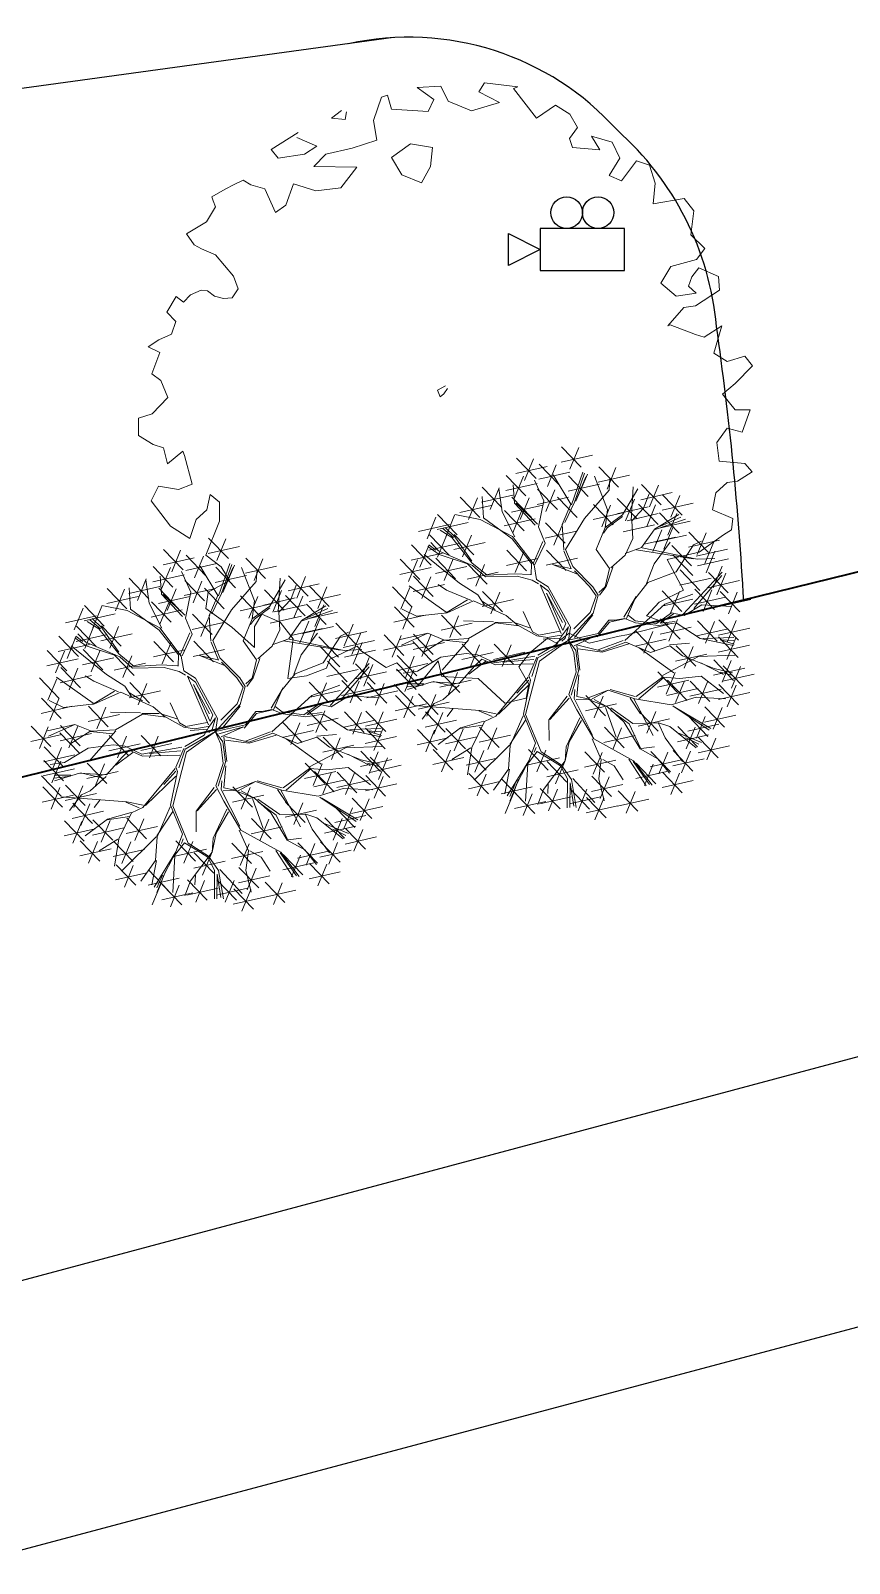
# Model space of a CAD drawing. Extents: x 2080 to 102394, y 2071 to 93424.
# Drawn here: x 88286 to 88751, y 76790 to 77660 of the extents above; entities that cross this region are included whole.
import ezdxf

# ---------------------------------------------------------------- set-up
doc = ezdxf.new("R2010")
doc.units = 0
doc.header["$LTSCALE"] = 20
doc.header["$MEASUREMENT"] = 0
doc.linetypes.add('CENTERX2', pattern=[4, 2.5, -0.5, 0.5, -0.5])
for name, color, linetype, lineweight in [('ASPHALT', 9, 'CENTERX2', 25), ('camera', 11, 'Continuous', 13), ('fence', 13, 'FENCELINE2', 40), ('Mango tree', 96, 'Continuous', 5), ('NEEM TREE', 84, 'Continuous', 5), ('sappotta', 114, 'Continuous', 5), ('tree', 60, 'Continuous', 0)]:
    doc.layers.add(name, color=color, linetype=linetype, lineweight=lineweight)
doc.layers.add('ELEC', color=11, linetype='Continuous')
doc.layers.add('road', color=2, linetype='Continuous')
doc.linetypes.add('FENCELINE2', pattern='A,0.25,-0.1,[132,ltypeshp.shx,S=0.1,R=0,X=-0.1,Y=0],-0.1,1', length=1.45)

# ---------------------------------------------------------------- blocks, each defined once
blk = doc.blocks.new('TREE')
at = {"layer": 'tree', "linetype": 'ByBlock'}
for p, q in [((-0.0327, 0.7068), (0.0625, 0.6302)), ((-0.273, 0.5454), (-0.2587, 0.6528)), ((-0.2048, 0.6602), (-0.1095, 0.5837)), ((-0.1725, 0.5879), (-0.1582, 0.6953)), ((-0.1348, 0.6602), (-0.0396, 0.5836)), ((-0.1025, 0.5879), (-0.0882, 0.6953)), ((-0.0333, 0.6639), (0.0526, 0.6888)), ((-0.0305, 0.5588), (-0.0162, 0.6662)), ((0.0177, 0.6558), (0.113, 0.5792)), ((0.0289, 0.5925), (0.0229, 0.6448)), ((0.05, 0.5835), (0.0643, 0.6908)), ((0.1556, 0.5563), (0.1699, 0.6636)), ((-0.3288, 0.4921), (-0.3145, 0.5995)), ((-0.3058, 0.5749), (-0.2199, 0.5997)), ((-0.2072, 0.4328), (-0.2166, 0.6045)), ((-0.2053, 0.6174), (-0.1194, 0.6422)), ((-0.1914, 0.5075), (-0.1771, 0.6148)), ((-0.1354, 0.6173), (-0.0495, 0.6422)), ((-0.0889, 0.4612), (-0.0874, 0.6348)), ((-0.0849, 0.4833), (-0.0706, 0.5907)), ((-0.0633, 0.5882), (0.0226, 0.6131)), ((-0.0628, 0.6311), (0.0325, 0.5545)), ((-0.0548, 0.6426), (-0.0517, 0.5903)), ((-0.0517, 0.5903), (-0.0107, 0.4797)), ((-0.0469, 0.6439), (-0.0466, 0.6107)), ((-0.0424, 0.6), (-0.0354, 0.6435)), ((-0.0052, 0.4639), (-0.0424, 0.6)), ((0.0014, 0.4731), (0.0289, 0.5925)), ((0.0385, 0.586), (0.0065, 0.4769)), ((0.0172, 0.6129), (0.1031, 0.6378)), ((0.0301, 0.4852), (0.0444, 0.5926)), ((0.035, 0.6411), (0.0325, 0.5878)), ((0.0438, 0.6368), (0.0385, 0.586)), ((0.1505, 0.5516), (0.1053, 0.6391)), ((0.1227, 0.5857), (0.2086, 0.6106)), ((0.1233, 0.6286), (0.2185, 0.552)), ((0.163, 0.5451), (0.2237, 0.6001)), ((0.2054, 0.5874), (0.3007, 0.5108)), ((0.2377, 0.5151), (0.252, 0.6224)), ((0.4055, 0.4811), (0.4198, 0.5885)), ((-0.4698, 0.5286), (-0.3745, 0.452)), ((-0.4375, 0.4563), (-0.4232, 0.5636)), ((-0.3616, 0.5215), (-0.2757, 0.5464)), ((-0.3611, 0.5644), (-0.2658, 0.4878)), ((-0.2903, 0.5111), (-0.303, 0.5704)), ((-0.2242, 0.5369), (-0.1383, 0.5618)), ((-0.2237, 0.5798), (-0.1284, 0.5032)), ((-0.1177, 0.5128), (-0.0318, 0.5376)), ((-0.1172, 0.5556), (-0.022, 0.479)), ((-0.0027, 0.5147), (0.0832, 0.5395)), ((-0.0021, 0.5575), (0.0931, 0.4809)), ((0.1767, 0.4132), (0.1505, 0.5516)), ((0.1688, 0.4091), (0.163, 0.5451)), ((0.2049, 0.5445), (0.2908, 0.5694)), ((0.2257, 0.5031), (0.2873, 0.5693)), ((0.2815, 0.4872), (0.3323, 0.535)), ((0.2979, 0.5427), (0.3931, 0.4661)), ((0.3301, 0.4704), (0.3444, 0.5778)), ((0.3726, 0.5106), (0.4585, 0.5354)), ((0.3732, 0.5534), (0.4684, 0.4769)), ((-0.4703, 0.4857), (-0.3844, 0.5106)), ((-0.4678, 0.3685), (-0.4535, 0.4759)), ((-0.3143, 0.4371), (-0.4122, 0.4877)), ((-0.3143, 0.4371), (-0.3982, 0.5041)), ((-0.3649, 0.3699), (-0.3506, 0.4773)), ((-0.2063, 0.4273), (-0.2903, 0.5111)), ((-0.1402, 0.4833), (-0.1438, 0.5217)), ((-0.1122, 0.3845), (-0.1402, 0.4833)), ((-0.0265, 0.3761), (-0.0122, 0.4835)), ((0.0003, 0.3978), (0.0014, 0.4731)), ((0.1805, 0.4059), (0.2257, 0.5031)), ((0.2208, 0.3923), (0.2351, 0.4997)), ((0.2465, 0.4744), (0.3417, 0.3978)), ((0.2646, 0.3726), (0.2815, 0.4872)), ((0.2735, 0.3684), (0.2851, 0.4823)), ((0.2788, 0.4021), (0.2931, 0.5095)), ((0.2973, 0.4998), (0.3832, 0.5247)), ((0.357, 0.4049), (0.3972, 0.4816)), ((0.4097, 0.4715), (0.5049, 0.3949)), ((0.442, 0.3992), (0.4563, 0.5066)), ((0.5469, 0.3728), (0.5612, 0.4802)), ((-0.5611, 0.3077), (-0.5468, 0.4151)), ((-0.5101, 0.3371), (-0.4958, 0.4445)), ((-0.5006, 0.398), (-0.4147, 0.4228)), ((-0.5001, 0.4408), (-0.4048, 0.3643)), ((-0.4523, 0.3771), (-0.492, 0.4152)), ((-0.3977, 0.3994), (-0.3118, 0.4242)), ((-0.3972, 0.4422), (-0.3019, 0.3656)), ((-0.3883, 0.3547), (-0.374, 0.4621)), ((-0.2946, 0.3706), (-0.3143, 0.4371)), ((-0.2415, 0.3319), (-0.2272, 0.4392)), ((-0.12, 0.3971), (-0.2126, 0.4319)), ((-0.1082, 0.3768), (-0.2063, 0.4273)), ((-0.0806, 0.3787), (-0.0889, 0.4612)), ((-0.0593, 0.4055), (0.0266, 0.4304)), ((-0.0588, 0.4484), (0.0365, 0.3718)), ((-0.0085, 0.3991), (-0.0052, 0.4639)), ((0.1431, 0.2819), (0.1767, 0.4132)), ((0.188, 0.4218), (0.2739, 0.4466)), ((0.1885, 0.4646), (0.2838, 0.3881)), ((0.246, 0.4316), (0.3319, 0.4564)), ((0.3315, 0.4162), (0.4267, 0.3396)), ((0.3638, 0.3439), (0.3781, 0.4513)), ((0.4091, 0.4286), (0.495, 0.4535)), ((0.4112, 0.3162), (0.4576, 0.4387)), ((0.514, 0.4023), (0.5999, 0.4271)), ((0.5146, 0.4451), (0.6098, 0.3685)), ((-0.591, 0.2774), (-0.5767, 0.3848)), ((-0.5429, 0.3666), (-0.457, 0.3914)), ((-0.5424, 0.4094), (-0.4471, 0.3328)), ((-0.4487, 0.3078), (-0.531, 0.3639)), ((-0.4801, 0.3277), (-0.5236, 0.3708)), ((-0.4746, 0.3286), (-0.5139, 0.3782)), ((-0.3538, 0.3409), (-0.4523, 0.3771)), ((-0.2951, 0.3733), (-0.3845, 0.4057)), ((-0.2523, 0.3021), (-0.2977, 0.3728)), ((-0.2328, 0.3027), (-0.2946, 0.3706)), ((-0.2743, 0.3613), (-0.1884, 0.3862)), ((-0.2738, 0.4042), (-0.1786, 0.3276)), ((-0.1234, 0.268), (-0.192, 0.3599)), ((-0.0748, 0.2454), (-0.1082, 0.3768)), ((-0.0955, 0.3342), (-0.0806, 0.3787)), ((-0.0727, 0.2651), (-0.0584, 0.3725)), ((0.0691, 0.3056), (-0.0085, 0.3991)), ((0.0696, 0.32), (0.0003, 0.3978)), ((0.0754, 0.3626), (0.1707, 0.2861)), ((0.1077, 0.2903), (0.122, 0.3977)), ((0.1413, 0.2926), (0.1688, 0.4091)), ((0.2348, 0.3004), (0.2669, 0.3589)), ((0.2669, 0.3589), (0.357, 0.4049)), ((0.331, 0.3733), (0.4169, 0.3982)), ((0.3874, 0.2656), (0.4017, 0.373)), ((0.4116, 0.3135), (0.5357, 0.3568)), ((0.4443, 0.3549), (0.5395, 0.2783)), ((0.4765, 0.2826), (0.4908, 0.3899)), ((-0.6239, 0.3068), (-0.538, 0.3317)), ((-0.6233, 0.3497), (-0.5281, 0.2731)), ((-0.4776, 0.1801), (-0.5631, 0.3056)), ((-0.5319, 0.2129), (-0.5176, 0.3203)), ((-0.3897, 0.223), (-0.4487, 0.3078)), ((-0.4072, 0.2253), (-0.4455, 0.3055)), ((-0.4144, 0.2003), (-0.4001, 0.3077)), ((-0.235, 0.2995), (-0.3902, 0.3069)), ((-0.2836, 0.2742), (-0.3538, 0.3409)), ((-0.2796, 0.2004), (-0.2653, 0.3078)), ((-0.122, 0.2598), (-0.2328, 0.3027)), ((-0.1056, 0.2945), (-0.0197, 0.3194)), ((-0.105, 0.3374), (-0.0098, 0.2608)), ((-0.0826, 0.2917), (-0.0896, 0.3492)), ((0.0922, 0.251), (0.0691, 0.3056)), ((0.1056, 0.2699), (0.0696, 0.32)), ((0.0749, 0.3198), (0.1608, 0.3446)), ((0.1459, 0.2799), (0.2348, 0.3004)), ((0.2329, 0.3114), (0.1472, 0.2885)), ((0.2487, 0.2694), (0.3346, 0.2943)), ((0.2492, 0.3123), (0.3445, 0.2357)), ((0.258, 0.2288), (0.3309, 0.2942)), ((0.2815, 0.24), (0.2958, 0.3473)), ((0.3309, 0.2942), (0.4112, 0.3162)), ((0.3427, 0.2907), (0.4261, 0.3103)), ((0.4261, 0.3103), (0.5371, 0.3486)), ((0.5416, 0.3382), (0.4319, 0.3085)), ((0.4437, 0.312), (0.5296, 0.3369)), ((0.482, 0.194), (0.5517, 0.312)), ((0.5755, 0.2144), (0.5898, 0.3218)), ((-0.6407, 0.1317), (-0.6264, 0.2391)), ((-0.5089, 0.25), (-0.5844, 0.2487)), ((-0.5685, 0.1491), (-0.5542, 0.2565)), ((-0.5647, 0.2424), (-0.4788, 0.2672)), ((-0.5642, 0.2852), (-0.469, 0.2086)), ((-0.4757, 0.2333), (-0.5089, 0.25)), ((-0.4473, 0.2298), (-0.3613, 0.2546)), ((-0.4467, 0.2726), (-0.3515, 0.1961)), ((-0.3124, 0.2299), (-0.2265, 0.2547)), ((-0.3119, 0.2727), (-0.2167, 0.1961)), ((-0.2605, 0.2362), (-0.2836, 0.2742)), ((-0.243, 0.1664), (-0.2605, 0.2362)), ((-0.0802, 0.2109), (-0.1225, 0.2626)), ((-0.0752, 0.181), (-0.122, 0.2598)), ((-0.0766, 0.1892), (-0.0748, 0.2454)), ((0.0968, 0.2237), (0.0922, 0.251)), ((0.1055, 0.2394), (0.1431, 0.2819)), ((0.1115, 0.1872), (0.1055, 0.2394)), ((0.1061, 0.2671), (0.1413, 0.2926)), ((0.1705, 0.2446), (0.2658, 0.168)), ((0.2028, 0.1723), (0.2171, 0.2796)), ((0.2643, 0.2243), (0.4012, 0.2418)), ((0.4012, 0.2418), (0.545, 0.2352)), ((0.4505, 0.1408), (0.4648, 0.2482)), ((0.5427, 0.2438), (0.6286, 0.2687)), ((0.5433, 0.2867), (0.6385, 0.2101)), ((0.545, 0.2352), (0.5826, 0.2612)), ((-0.6736, 0.1612), (-0.5877, 0.186)), ((-0.673, 0.204), (-0.5778, 0.1274)), ((-0.6013, 0.1786), (-0.5154, 0.2034)), ((-0.6007, 0.2214), (-0.5055, 0.1448)), ((-0.4809, 0.1824), (-0.5169, 0.1816)), ((-0.4218, 0.0972), (-0.4776, 0.1801)), ((-0.3947, 0.2193), (-0.4757, 0.2333)), ((-0.2994, 0.2183), (-0.3897, 0.223)), ((-0.2597, 0.1974), (-0.3387, 0.2173)), ((-0.2624, 0.2136), (-0.2994, 0.2183)), ((-0.2476, 0.1599), (-0.2624, 0.2136)), ((-0.2356, 0.178), (-0.1404, 0.1014)), ((-0.2034, 0.1057), (-0.1891, 0.2131)), ((-0.0623, 0.105), (-0.0766, 0.1892)), ((-0.0552, 0.1452), (-0.0757, 0.2005)), ((-0.0606, 0.1276), (-0.0231, 0.2037)), ((0.0025, 0.0374), (0.0981, 0.2158)), ((0.0159, 0.0397), (0.0879, 0.1775)), ((0.0879, 0.1775), (0.0377, 0.06)), ((0.099, 0.1765), (0.0428, 0.0471)), ((0.0437, 0.0249), (0.1115, 0.1872)), ((0.0981, 0.2158), (0.099, 0.1765)), ((0.2186, 0.1635), (0.1881, 0.2282)), ((0.1881, 0.2282), (0.2188, 0.13)), ((0.2191, 0.1608), (0.2558, 0.2257)), ((0.23, 0.1627), (0.2643, 0.2243)), ((0.4177, 0.1703), (0.5036, 0.1951)), ((0.4183, 0.2131), (0.5135, 0.1365)), ((0.4236, 0.1589), (0.482, 0.194)), ((0.525, 0.0834), (0.5393, 0.1908)), ((-0.6629, 0.0372), (-0.6486, 0.1446)), ((-0.5198, 0.114), (-0.622, 0.1415)), ((-0.6023, 0.1211), (-0.5071, 0.0445)), ((-0.57, 0.0488), (-0.5557, 0.1562)), ((-0.1562, 0.0497), (-0.2476, 0.1599)), ((-0.128, 0.063), (-0.243, 0.1664)), ((-0.2362, 0.1352), (-0.1503, 0.16)), ((-0.1409, 0.058), (-0.2227, 0.1446)), ((-0.0561, 0.1003), (-0.0606, 0.1276)), ((0.2103, 0.0643), (0.2214, 0.1471)), ((0.2175, 0.0543), (0.23, 0.1627)), ((0.311, 0.0476), (0.3358, 0.1329)), ((0.3358, 0.1329), (0.4236, 0.1589)), ((0.4028, 0.1499), (0.4277, 0.1511)), ((0.4236, 0.1589), (0.503, 0.136)), ((0.4277, 0.1511), (0.4981, 0.1322)), ((0.4922, 0.1129), (0.5781, 0.1377)), ((0.4927, 0.1557), (0.588, 0.0791)), ((0.503, 0.136), (0.6177, 0.1524)), ((0.5067, 0.0974), (0.6118, 0.171)), ((0.5919, 0.1174), (0.6871, 0.0408)), ((0.6242, 0.0451), (0.6385, 0.1524)), ((-0.6957, 0.0666), (-0.6098, 0.0915)), ((-0.6951, 0.1095), (-0.5999, 0.0329)), ((-0.5542, 0.0359), (-0.6342, 0.0642)), ((-0.6029, 0.0783), (-0.517, 0.1031)), ((-0.4593, 0.0547), (-0.5226, 0.1135)), ((-0.4435, 0.0598), (-0.5198, 0.114)), ((-0.4856, -0.0484), (-0.4713, 0.059)), ((-0.4102, 0.0459), (-0.425, 0.0995)), ((-0.3927, 0.0407), (-0.4218, 0.0972)), ((-0.0424, 0.0691), (-0.0623, 0.105)), ((-0.0133, 0.0293), (-0.0577, 0.0777)), ((0.0062, 0.0465), (-0.0561, 0.1003)), ((-0.0029, 0.0338), (-0.0424, 0.0691)), ((0.1976, 0.0229), (0.2103, 0.0643)), ((0.4533, 0.094), (0.5485, 0.0174)), ((0.4561, 0.0497), (0.5072, 0.0947)), ((0.4961, 0.109), (0.5913, 0.0324)), ((0.5072, 0.0947), (0.5725, 0.0889)), ((0.5252, 0.0362), (0.6111, 0.061)), ((0.5581, 0.0067), (0.5724, 0.1141)), ((0.5725, 0.0889), (0.6283, 0.1067)), ((0.5914, 0.0745), (0.6773, 0.0994)), ((0.6432, -0.043), (0.6575, 0.0644)), ((-0.551, 0.0336), (-0.6427, -0.0185)), ((-0.6174, 0.0087), (-0.5221, -0.0679)), ((-0.5851, -0.0636), (-0.5708, 0.0438)), ((-0.4431, 0.0575), (-0.551, 0.0336)), ((-0.5184, -0.0189), (-0.4325, 0.0059)), ((-0.5179, 0.0239), (-0.4226, -0.0527)), ((-0.4001, 0.0366), (-0.4431, 0.0575)), ((-0.2066, 0.0326), (-0.4001, 0.0366)), ((-0.2284, 0.0123), (-0.3885, 0.0329)), ((-0.2099, 0.0183), (-0.3285, -0.0408)), ((-0.1317, 0.0372), (-0.3243, -0.0486)), ((-0.2136, 0.0233), (-0.2816, 0.0285)), ((-0.2011, 0.0336), (-0.2099, 0.0183)), ((-0.1266, 0.0547), (-0.2011, 0.0336)), ((-0.1256, 0.0491), (-0.1965, 0.0234)), ((0, 0), (-0.1317, 0.0372)), ((0, 0), (-0.1256, 0.0491)), ((-0.0378, 0.0249), (-0.1182, 0.0561)), ((-0.0049, 0.0305), (-0.0378, 0.0249)), ((-0.0003, 0.0032), (-0.0258, -0.0459)), ((-0.0193, 0.0171), (-0.0022, 0.0143)), ((-0.0003, 0.0032), (-0.0143, -0.0468)), ((0.0395, 0.0323), (-0.0049, 0.0305)), ((-0.0022, 0.0143), (0.0395, 0.0323)), ((0, 0), (0.0437, 0.0249)), ((0, 0), (0.0907, -0.0733)), ((0, 0), (0.1387, -0.0093)), ((0.0428, 0.0471), (0.0159, 0.0397)), ((0.0457, 0.0112), (0.1342, 0.0011)), ((0.1342, 0.0011), (0.1976, 0.0229)), ((0.1387, -0.0093), (0.2039, 0.0183)), ((0.2039, 0.0183), (0.2175, 0.0543)), ((0.2077, 0.0135), (0.2494, 0.0148)), ((0.2143, 0.023), (0.2461, 0.0172)), ((0.2461, 0.0172), (0.311, 0.0476)), ((0.2494, 0.0148), (0.3232, 0.0414)), ((0.3168, 0.0458), (0.3889, 0.0329)), ((0.3889, 0.0329), (0.4561, 0.0497)), ((0.3938, 0.0364), (0.4502, 0.0012)), ((0.5395, -0.1795), (0.4317, 0.012)), ((0.4502, 0.0012), (0.5332, 0.0068)), ((0.4662, 0.0016), (0.5615, -0.075)), ((0.5332, 0.0068), (0.6399, -0.0619)), ((0.5359, 0.0073), (0.6375, -0.0315)), ((0.5825, -0.0766), (0.5968, 0.0307)), ((0.6103, -0.0135), (0.6962, 0.0113)), ((0.6109, 0.0293), (0.7061, -0.0473)), ((-0.6819, -0.0547), (-0.5866, -0.1313)), ((-0.6496, -0.127), (-0.6353, -0.0196)), ((-0.4544, -0.0734), (-0.64, -0.0514)), ((-0.6179, -0.0342), (-0.532, -0.0093)), ((-0.3336, -0.0445), (-0.4539, -0.0762)), ((-0.3243, -0.0486), (-0.3996, -0.1841)), ((-0.3285, -0.0408), (-0.3865, -0.1457)), ((-0.0258, -0.0459), (-0.0782, -0.0994)), ((-0.0143, -0.0468), (-0.069, -0.1031)), ((0.0037, -0.0378), (-0.0634, -0.105)), ((0.0794, -0.0725), (-0.0032, -0.0305)), ((-0.0027, -0.05), (0.0442, -0.1288)), ((0, -0.016), (0.0794, -0.0725)), ((0.0068, -0.04), (0.0464, -0.1257)), ((0.0218, -0.0124), (0.1337, -0.0129)), ((0.4506, -0.0014), (0.5471, -0.1922)), ((0.4657, -0.0413), (0.5516, -0.0164)), ((0.4982, -0.0688), (0.5841, -0.044)), ((0.4988, -0.026), (0.594, -0.1026)), ((0.5497, -0.0472), (0.6356, -0.0223)), ((0.5502, -0.0043), (0.6454, -0.0809)), ((0.634, -0.0433), (0.5572, -0.0031)), ((-0.6824, -0.0975), (-0.5965, -0.0727)), ((-0.4539, -0.0762), (-0.529, -0.1279)), ((-0.3415, -0.0625), (-0.4516, -0.0729)), ((-0.0782, -0.0994), (-0.1625, -0.1303)), ((-0.069, -0.1031), (-0.1583, -0.1382)), ((-0.1491, -0.159), (-0.0787, -0.1133)), ((0.1285, -0.1649), (0.0414, -0.1124)), ((0.0776, -0.0784), (0.1507, -0.0801)), ((0.0907, -0.0733), (0.1551, -0.0736)), ((0.1507, -0.0801), (0.1961, -0.1171)), ((0.1551, -0.0736), (0.1692, -0.0909)), ((0.1692, -0.0909), (0.1988, -0.1166)), ((0.1988, -0.1166), (0.2115, -0.1592)), ((0.1997, -0.1222), (0.28, -0.1002)), ((0.2908, -0.0984), (0.2006, -0.1108)), ((0.28, -0.1002), (0.361, -0.1005)), ((0.3552, -0.0987), (0.4322, -0.0745)), ((0.361, -0.1005), (0.4605, -0.1592)), ((0.4322, -0.0745), (0.5351, -0.0711)), ((0.4883, -0.2176), (0.5026, -0.1102)), ((0.5143, -0.1912), (0.5286, -0.0838)), ((0.5946, -0.21), (0.6089, -0.1026)), ((-0.529, -0.1279), (-0.6262, -0.1328)), ((-0.6206, -0.1642), (-0.5254, -0.2408)), ((-0.4551, -0.1682), (-0.6115, -0.1865)), ((-0.5262, -0.1302), (-0.6106, -0.1749)), ((-0.5883, -0.2365), (-0.574, -0.1291)), ((-0.4685, -0.1733), (-0.5833, -0.2546)), ((-0.4768, -0.1719), (-0.5527, -0.1875)), ((-0.4074, -0.1716), (-0.4768, -0.1719)), ((-0.3865, -0.1457), (-0.4551, -0.1682)), ((-0.4366, -0.2485), (-0.4223, -0.1411)), ((-0.4167, -0.1646), (-0.3981, -0.1586)), ((-0.4074, -0.1716), (-0.4005, -0.2266)), ((-0.2851, -0.1315), (-0.3468, -0.1809)), ((-0.1708, -0.1289), (-0.2851, -0.1315)), ((-0.1717, -0.1404), (-0.2819, -0.1338)), ((-0.1611, -0.1553), (-0.2266, -0.2977)), ((-0.1625, -0.1303), (-0.1885, -0.1908)), ((-0.1334, -0.1363), (-0.1611, -0.1553)), ((-0.1597, -0.1636), (-0.1316, -0.1979)), ((-0.1491, -0.159), (-0.1325, -0.1923)), ((0.0442, -0.1288), (0.1326, -0.1893)), ((0.0464, -0.1257), (0.1304, -0.1758)), ((0.1323, -0.1698), (0.3363, -0.2026)), ((0.2115, -0.1592), (0.2579, -0.2353)), ((0.216, -0.1194), (0.2161, -0.1529)), ((0.2161, -0.1529), (0.2589, -0.2239)), ((0.3553, -0.2704), (0.3696, -0.1631)), ((0.4605, -0.1592), (0.5815, -0.1472)), ((0.461, -0.2747), (0.4753, -0.1673)), ((0.5618, -0.1806), (0.6477, -0.1557)), ((0.5623, -0.1377), (0.6576, -0.2143)), ((0.5815, -0.1472), (0.612, -0.1616)), ((-0.6694, -0.223), (-0.5835, -0.1982)), ((-0.6212, -0.2071), (-0.5353, -0.1822)), ((-0.6069, -0.1967), (-0.5564, -0.1829)), ((-0.5527, -0.1875), (-0.6055, -0.205)), ((-0.5994, -0.3116), (-0.5851, -0.2043)), ((-0.4694, -0.219), (-0.3835, -0.1942)), ((-0.4689, -0.1762), (-0.3736, -0.2528)), ((-0.4283, -0.3326), (-0.414, -0.2253)), ((-0.4005, -0.2266), (-0.3951, -0.2756)), ((-0.3996, -0.1841), (-0.39, -0.2748)), ((-0.2062, -0.2186), (-0.3247, -0.2471)), ((-0.3029, -0.2434), (-0.2099, -0.2306)), ((-0.1885, -0.1908), (-0.2354, -0.3106)), ((-0.1713, -0.2187), (-0.0761, -0.2953)), ((-0.1391, -0.291), (-0.1248, -0.1836)), ((-0.1325, -0.1923), (-0.0549, -0.2378)), ((-0.1316, -0.1979), (-0.1072, -0.2747)), ((-0.127, -0.208), (-0.0549, -0.2378)), ((-0.117, -0.2175), (-0.1065, -0.28)), ((0.1304, -0.1758), (0.1582, -0.2744)), ((0.1396, -0.2563), (0.2255, -0.2314)), ((0.1402, -0.2134), (0.2354, -0.29)), ((0.145, -0.2292), (0.153, -0.3929)), ((0.1725, -0.2857), (0.1868, -0.1784)), ((0.2589, -0.2239), (0.3265, -0.2433)), ((0.2678, -0.3315), (0.2821, -0.2242)), ((0.3093, -0.2742), (0.2687, -0.2335)), ((0.2687, -0.2335), (0.3278, -0.2515)), ((0.3224, -0.241), (0.4083, -0.2161)), ((0.323, -0.1981), (0.4182, -0.2747)), ((0.3363, -0.2026), (0.433, -0.2618)), ((0.4287, -0.2023), (0.5239, -0.2789)), ((0.5276, -0.2515), (0.6135, -0.2267)), ((0.5281, -0.2087), (0.6233, -0.2852)), ((0.5471, -0.1922), (0.5922, -0.2432)), ((0.5536, -0.2251), (0.6395, -0.2002)), ((0.5541, -0.1822), (0.6493, -0.2588)), ((-0.6322, -0.2822), (-0.5463, -0.2573)), ((-0.6316, -0.2393), (-0.5364, -0.3159)), ((-0.5061, -0.2806), (-0.5649, -0.299)), ((-0.5252, -0.3762), (-0.5109, -0.2688)), ((-0.4783, -0.2816), (-0.508, -0.3032)), ((-0.3696, -0.2771), (-0.5061, -0.2806)), ((-0.4611, -0.3032), (-0.3752, -0.2783)), ((-0.4606, -0.2603), (-0.3653, -0.3369)), ((-0.3951, -0.2756), (-0.4174, -0.327)), ((-0.39, -0.2748), (-0.4095, -0.3399)), ((-0.3696, -0.2771), (-0.3029, -0.2434)), ((-0.3247, -0.2471), (-0.3696, -0.2771)), ((-0.1137, -0.2701), (-0.1773, -0.3731)), ((-0.1719, -0.2615), (-0.086, -0.2367)), ((-0.1072, -0.2747), (-0.1125, -0.3593)), ((-0.1024, -0.2878), (-0.0963, -0.3901)), ((-0.0549, -0.2378), (-0.0184, -0.3382)), ((-0.0107, -0.3337), (-0.0485, -0.2422)), ((0.1582, -0.2744), (0.2241, -0.3165)), ((0.2349, -0.3021), (0.3208, -0.2772)), ((0.2355, -0.2592), (0.3307, -0.3358)), ((0.2579, -0.2353), (0.3074, -0.2801)), ((0.3074, -0.2801), (0.3177, -0.3902)), ((0.3265, -0.2433), (0.3478, -0.2873)), ((0.3478, -0.2873), (0.4223, -0.3138)), ((0.3496, -0.2814), (0.5678, -0.2977)), ((0.4061, -0.291), (0.5013, -0.3676)), ((0.4383, -0.3633), (0.4526, -0.256)), ((0.4886, -0.2927), (0.5839, -0.3693)), ((0.5002, -0.3086), (0.5861, -0.2837)), ((0.5209, -0.365), (0.5352, -0.2576)), ((-0.5581, -0.3467), (-0.4722, -0.3219)), ((-0.5575, -0.3039), (-0.4623, -0.3805)), ((-0.4174, -0.327), (-0.504, -0.3949)), ((-0.423, -0.3446), (-0.4971, -0.4018)), ((-0.4841, -0.411), (-0.423, -0.3446)), ((-0.4095, -0.3399), (-0.4823, -0.4217)), ((-0.4035, -0.3413), (-0.4222, -0.4649)), ((-0.3417, -0.3498), (-0.2465, -0.4264)), ((-0.3095, -0.4221), (-0.2952, -0.3147)), ((-0.2391, -0.3055), (-0.2795, -0.3823)), ((-0.2354, -0.3106), (-0.2065, -0.4818)), ((-0.2219, -0.3496), (-0.1266, -0.4262)), ((-0.1896, -0.4219), (-0.1753, -0.3146)), ((-0.1097, -0.2945), (-0.1064, -0.3806)), ((-0.0194, -0.3324), (-0.0839, -0.4803)), ((-0.0488, -0.3905), (-0.0267, -0.3225)), ((-0.0184, -0.3382), (0.0499, -0.4609)), ((-0.008, -0.3501), (0.1163, -0.3738)), ((-0.0076, -0.3361), (0.1127, -0.3689)), ((0.103, -0.4503), (0.1173, -0.343)), ((0.2241, -0.3165), (0.2233, -0.3781)), ((0.2241, -0.4422), (0.2384, -0.3349)), ((0.2263, -0.3133), (0.2777, -0.369)), ((0.3499, -0.4463), (0.3642, -0.3389)), ((0.3918, -0.2995), (0.5577, -0.3051)), ((0.4055, -0.3339), (0.4914, -0.309)), ((0.4223, -0.3138), (0.4886, -0.4089)), ((0.4881, -0.3355), (0.574, -0.3107)), ((0.4915, -0.4444), (0.5058, -0.3371)), ((-0.4876, -0.3919), (-0.3924, -0.4684)), ((-0.4553, -0.4642), (-0.441, -0.3568)), ((-0.3657, -0.5011), (-0.3514, -0.3937)), ((-0.2795, -0.3823), (-0.343, -0.4206)), ((-0.3423, -0.3926), (-0.2564, -0.3678)), ((-0.2759, -0.3869), (-0.2676, -0.4359)), ((-0.2224, -0.3925), (-0.1365, -0.3676)), ((-0.1125, -0.3593), (-0.1552, -0.4731)), ((-0.1064, -0.3806), (-0.1525, -0.4723)), ((-0.0963, -0.3901), (-0.0331, -0.4661)), ((-0.0591, -0.4848), (-0.0448, -0.3774)), ((0.0702, -0.4209), (0.1561, -0.396)), ((0.0707, -0.378), (0.1659, -0.4546)), ((0.1007, -0.498), (0.115, -0.3907)), ((0.1127, -0.3689), (0.1499, -0.4241)), ((0.1176, -0.3652), (0.2597, -0.428)), ((0.1913, -0.4128), (0.2772, -0.3879)), ((0.1919, -0.3699), (0.2871, -0.4465)), ((0.2233, -0.3781), (0.2612, -0.5033)), ((0.3171, -0.4168), (0.403, -0.392)), ((0.3176, -0.374), (0.4129, -0.4506)), ((0.3177, -0.3902), (0.3763, -0.5062)), ((0.4013, -0.4879), (0.3244, -0.3975)), ((0.4039, -0.5086), (0.4182, -0.4012)), ((0.4587, -0.415), (0.5446, -0.3901)), ((0.4593, -0.3721), (0.5545, -0.4487)), ((-0.4882, -0.4347), (-0.4023, -0.4099)), ((-0.4744, -0.4636), (-0.3791, -0.5402)), ((-0.4421, -0.5359), (-0.4278, -0.4285)), ((-0.3986, -0.4717), (-0.3127, -0.4468)), ((-0.398, -0.4288), (-0.3028, -0.5054)), ((-0.343, -0.4206), (-0.3958, -0.4885)), ((-0.2676, -0.4359), (-0.288, -0.4955)), ((-0.2125, -0.4633), (-0.2516, -0.5788)), ((-0.0919, -0.4553), (-0.006, -0.4305)), ((-0.0913, -0.4125), (0.0039, -0.4891)), ((-0.0336, -0.4634), (-0.063, -0.5215)), ((-0.0331, -0.4661), (-0.0177, -0.5084)), ((0.0499, -0.4609), (0.1322, -0.517)), ((0.0678, -0.4686), (0.1537, -0.4437)), ((0.0684, -0.4257), (0.1636, -0.5023)), ((0.1499, -0.4241), (0.2072, -0.4816)), ((0.1527, -0.5685), (0.167, -0.4611)), ((0.2465, -0.4497), (0.2653, -0.5445)), ((0.2597, -0.428), (0.35, -0.533)), ((0.3516, -0.5484), (0.3659, -0.441)), ((0.3913, -0.4953), (0.3618, -0.4526)), ((0.3618, -0.4526), (0.3818, -0.5053)), ((0.371, -0.4791), (0.4569, -0.4543)), ((0.3716, -0.4363), (0.4668, -0.5128)), ((-0.4749, -0.5065), (-0.389, -0.4816)), ((-0.3471, -0.6137), (-0.3328, -0.5063)), ((-0.2093, -0.4822), (-0.2396, -0.5849)), ((-0.2065, -0.4818), (-0.235, -0.5955)), ((-0.222, -0.6023), (-0.2077, -0.495)), ((-0.1552, -0.4731), (-0.1424, -0.549)), ((-0.1522, -0.6181), (-0.1379, -0.5107)), ((-0.152, -0.475), (-0.1152, -0.5107)), ((-0.063, -0.5215), (-0.0923, -0.6299)), ((-0.0177, -0.5084), (-0.0184, -0.6371)), ((0.0511, -0.4687), (0.0651, -0.6342)), ((0.0737, -0.6355), (0.0525, -0.4769)), ((0.1198, -0.539), (0.2057, -0.5142)), ((0.1204, -0.4962), (0.2156, -0.5728)), ((0.1322, -0.517), (0.1982, -0.6091)), ((0.2072, -0.4816), (0.2087, -0.5904)), ((0.2397, -0.5167), (0.335, -0.5933)), ((0.2612, -0.5033), (0.2916, -0.568)), ((0.272, -0.589), (0.2863, -0.4816)), ((0.2765, -0.631), (0.2908, -0.5236)), ((0.3187, -0.5189), (0.4046, -0.4941)), ((0.3193, -0.4761), (0.4145, -0.5527)), ((-0.38, -0.5843), (-0.2941, -0.5594)), ((-0.3794, -0.5414), (-0.2842, -0.618)), ((-0.2549, -0.5729), (-0.169, -0.548)), ((-0.2543, -0.53), (-0.1591, -0.6066)), ((-0.185, -0.5886), (-0.0991, -0.5638)), ((-0.1845, -0.5458), (-0.0893, -0.6224)), ((-0.1424, -0.549), (-0.1582, -0.6188)), ((-0.0956, -0.6834), (-0.0813, -0.576)), ((-0.0457, -0.6102), (0.0402, -0.5853)), ((-0.0451, -0.5673), (0.0501, -0.6439)), ((-0.0167, -0.5472), (0.0102, -0.6407)), ((-0.0016, -0.637), (-0.0134, -0.5831)), ((-0.0129, -0.6396), (0.0014, -0.5323)), ((0.0109, -0.5728), (0.1061, -0.6494)), ((0.0432, -0.6451), (0.0575, -0.5377)), ((0.1102, -0.6739), (0.1245, -0.5666)), ((0.2107, -0.6622), (0.225, -0.5548)), ((0.2392, -0.5595), (0.3251, -0.5347)), ((0.2437, -0.6015), (0.3296, -0.5767)), ((0.2442, -0.5587), (0.3395, -0.6353)), ((0.2658, -0.5304), (0.2845, -0.5748)), ((-0.2187, -0.6301), (-0.1235, -0.7067)), ((-0.1864, -0.7024), (-0.1721, -0.595)), ((-0.1284, -0.6539), (-0.0425, -0.6291)), ((-0.1279, -0.6111), (-0.0326, -0.6877)), ((0.0037, -0.7279), (0.018, -0.6205)), ((0.0103, -0.6156), (0.0962, -0.5908)), ((0.0774, -0.6445), (0.1633, -0.6196)), ((0.078, -0.6016), (0.1732, -0.6782)), ((0.1778, -0.6327), (0.2637, -0.6079)), ((0.1784, -0.5899), (0.2736, -0.6665)), ((-0.2193, -0.6729), (-0.1334, -0.6481)), ((-0.0291, -0.6984), (0.0568, -0.6736)), ((-0.0286, -0.6556), (0.0667, -0.7322))]:
    blk.add_line(p, q, dxfattribs=at)
blk = doc.blocks.new('NEEM')
at = {"layer": 'sappotta', "linetype": 'Continuous'}
for p, q in [((0.0031, 1.1323), (-0.083, 1.1274)), ((-0.083, 1.1274), (-0.0227, 1.0834)), ((0.0298, 1.0769), (0.0031, 1.1323)), ((0.1622, 1.1437), (0.1418, 1.1119)), ((0.2828, 1.1298), (0.1622, 1.1437)), ((0.2671, 1.1233), (0.2828, 1.1298)), ((0.3509, 1.0158), (0.2671, 1.1233)), ((-0.2131, 1.0923), (-0.2421, 1.0068)), ((-0.1911, 1.0989), (-0.2131, 1.0923)), ((-0.177, 1.0484), (-0.1911, 1.0989)), ((-0.0227, 1.0834), (-0.0431, 1.0394)), ((0.1144, 1.0427), (0.0298, 1.0769)), ((0.2162, 1.072), (0.1144, 1.0427)), ((0.1418, 1.1119), (0.2162, 1.072)), ((0.4207, 1.063), (0.3509, 1.0158)), ((0.4731, 1.0296), (0.4207, 1.063)), ((-0.3588, 1.0435), (-0.3956, 1.0158)), ((-0.3956, 1.0158), (-0.3455, 1.0109)), ((-0.3455, 1.0109), (-0.34, 1.0386)), ((-0.2421, 1.0068), (-0.2303, 0.9351)), ((-0.0431, 1.0394), (-0.177, 1.0484)), ((0.5006, 0.9816), (0.4731, 1.0296)), ((-0.517, 0.9628), (-0.6142, 0.9009)), ((0.4716, 0.9417), (0.5006, 0.9816)), ((0.5515, 0.9498), (0.5813, 0.9001)), ((0.6267, 0.9278), (0.5515, 0.9498)), ((-0.6142, 0.9009), (-0.5891, 0.87)), ((-0.5209, 0.9449), (-0.5209, 0.9449)), ((-0.4489, 0.9131), (-0.5209, 0.9449)), ((-0.4935, 0.8838), (-0.4489, 0.9131)), ((-0.3196, 0.9058), (-0.4152, 0.8838)), ((-0.2303, 0.9351), (-0.3196, 0.9058)), ((-0.1081, 0.9221), (-0.177, 0.8716)), ((-0.0274, 0.9083), (-0.1081, 0.9221)), ((-0.0345, 0.839), (-0.0274, 0.9083)), ((0.4825, 0.9083), (0.4716, 0.9417)), ((0.5813, 0.9001), (0.4825, 0.9083)), ((0.6541, 0.87), (0.6267, 0.9278)), ((-0.5891, 0.87), (-0.4935, 0.8838)), ((-0.4152, 0.8838), (-0.459, 0.839)), ((-0.459, 0.839), (-0.3032, 0.8374)), ((-0.3032, 0.8374), (-0.3611, 0.7616)), ((-0.177, 0.8716), (-0.1394, 0.8089)), ((-0.0674, 0.7796), (-0.0345, 0.839)), ((0.6157, 0.8064), (0.6541, 0.87)), ((0.7152, 0.8602), (0.6604, 0.7877)), ((0.7622, 0.8439), (0.7152, 0.8602)), ((0.7826, 0.7787), (0.7622, 0.8439)), ((-0.7168, 0.7893), (-0.7489, 0.7739)), ((-0.6886, 0.7722), (-0.7168, 0.7893)), ((-0.1394, 0.8089), (-0.0674, 0.7796)), ((0.6604, 0.7877), (0.6157, 0.8064)), ((-0.7826, 0.7567), (-0.8304, 0.7291)), ((-0.8304, 0.7291), (-0.8264, 0.7144)), ((-0.7489, 0.7739), (-0.7826, 0.7567)), ((-0.6384, 0.7576), (-0.6886, 0.7722)), ((-0.5985, 0.672), (-0.6384, 0.7576)), ((-0.5335, 0.7763), (-0.5617, 0.6989)), ((-0.452, 0.7502), (-0.5335, 0.7763)), ((-0.3611, 0.7616), (-0.452, 0.7502)), ((0.7755, 0.7038), (0.7826, 0.7787)), ((-0.8178, 0.6924), (-0.8499, 0.6378)), ((-0.8264, 0.7144), (-0.8178, 0.6924)), ((-0.5617, 0.6989), (-0.5985, 0.672)), ((0.8883, 0.7225), (0.7755, 0.7038)), ((0.9236, 0.6785), (0.8883, 0.7225)), ((0.9126, 0.5906), (0.9236, 0.6785)), ((-0.8499, 0.6378), (-0.8922, 0.6126)), ((-0.8922, 0.6126), (-0.9228, 0.5938)), ((-0.9228, 0.5938), (-0.8946, 0.5547)), ((0.9643, 0.5409), (0.9126, 0.5906)), ((-0.8946, 0.5547), (-0.868, 0.5401)), ((-0.868, 0.5401), (-0.8178, 0.5173)), ((-0.8178, 0.5173), (-0.752, 0.4399)), ((0.9338, 0.5002), (0.9643, 0.5409)), ((0.8037, 0.4146), (0.8398, 0.4749)), ((0.8398, 0.4749), (0.9338, 0.5002)), ((0.9424, 0.4708), (0.9165, 0.4374)), ((1.0137, 0.4391), (0.9424, 0.4708)), ((-0.7348, 0.3943), (-0.7567, 0.3609)), ((-0.752, 0.4399), (-0.7348, 0.3943)), ((0.8601, 0.3666), (0.8037, 0.4146)), ((0.9165, 0.4374), (0.904, 0.404)), ((0.904, 0.404), (0.933, 0.378)), ((1.0176, 0.3886), (1.0137, 0.4391)), ((-0.9604, 0.3657), (-0.9941, 0.3095)), ((-0.9345, 0.3454), (-0.9604, 0.3657)), ((-0.9079, 0.3723), (-0.9345, 0.3454)), ((-0.8695, 0.3894), (-0.9079, 0.3723)), ((-0.846, 0.3861), (-0.8695, 0.3894)), ((-0.821, 0.3674), (-0.846, 0.3861)), ((-0.7881, 0.3592), (-0.821, 0.3674)), ((-0.7567, 0.3609), (-0.7881, 0.3592)), ((0.933, 0.378), (0.8601, 0.3666)), ((0.9298, 0.3315), (1.0176, 0.3886)), ((-0.9941, 0.3095), (-0.9612, 0.2745)), ((0.8288, 0.259), (0.8875, 0.3258)), ((0.8875, 0.3258), (0.9298, 0.3315)), ((-0.9776, 0.2289), (-1.0231, 0.2077)), ((-0.9612, 0.2745), (-0.9776, 0.2289)), ((0.8382, 0.2623), (0.8288, 0.259)), ((0.9306, 0.2281), (0.8382, 0.2623)), ((0.962, 0.2175), (0.9306, 0.2281)), ((1.0254, 0.259), (0.962, 0.2175)), ((0.9964, 0.1597), (1.0254, 0.259)), ((-1.0231, 0.2077), (-1.0622, 0.1825)), ((-1.0622, 0.1825), (-1.0199, 0.1621)), ((-1.0199, 0.1621), (-1.0489, 0.0839)), ((1.0458, 0.1287), (0.9964, 0.1597)), ((1.1092, 0.1491), (1.0458, 0.1287)), ((1.074, 0.0489), (1.1374, 0.114)), ((1.1374, 0.114), (1.1092, 0.1491)), ((-1.0489, 0.0839), (-1.0168, 0.0595)), ((-1.0168, 0.0595), (-0.991, -0.0024)), ((0.0196, 0.0407), (-0.0094, 0.0244)), ((-0.0094, 0.0244), (0, 0)), ((0, 0), (0.0141, 0.0114)), ((0.0141, 0.0114), (0.0274, 0.031)), ((1.0286, 0.0106), (1.074, 0.0489)), ((1.074, -0.0472), (1.0286, 0.0106)), ((-0.991, -0.0024), (-1.0481, -0.0619)), ((1.1288, -0.0472), (1.074, -0.0472)), ((1.0998, -0.1287), (1.1288, -0.0472)), ((-1.0975, -0.0774), (-1.0983, -0.1401)), ((-1.0481, -0.0619), (-1.0975, -0.0774)), ((-1.0983, -0.1401), (-1.0442, -0.1727)), ((1.0074, -0.1662), (1.0458, -0.114)), ((1.016, -0.2338), (1.0074, -0.1662)), ((1.0458, -0.114), (1.0998, -0.1287)), ((-1.0442, -0.1727), (-1.0066, -0.1849)), ((-1.0066, -0.1849), (-0.9917, -0.2436)), ((-0.9917, -0.2436), (-0.9369, -0.1979)), ((-0.9369, -0.1979), (-0.9298, -0.2134)), ((-0.9298, -0.2134), (-0.9024, -0.3177)), ((1.11, -0.2427), (1.016, -0.2338)), ((1.0834, -0.3063), (1.1367, -0.2729)), ((1.1367, -0.2729), (1.11, -0.2427)), ((-1.0246, -0.325), (-1.0521, -0.378)), ((-0.9526, -0.3364), (-1.0246, -0.325)), ((-0.9024, -0.3177), (-0.9526, -0.3364)), ((1.0043, -0.3495), (1.045, -0.3112)), ((1.045, -0.3112), (1.0834, -0.3063)), ((-1.0521, -0.378), (-0.9816, -0.4708)), ((-0.8484, -0.4114), (-0.8374, -0.3552)), ((-0.8374, -0.3552), (-0.8029, -0.3828)), ((-0.8029, -0.3828), (-0.8029, -0.4521)), ((0.9917, -0.4105), (1.0043, -0.3495)), ((-0.9103, -0.5156), (-0.8883, -0.4456)), ((-0.8883, -0.4456), (-0.8484, -0.4114)), ((1.0662, -0.4431), (0.9917, -0.4105)), ((1.0615, -0.4839), (1.0662, -0.4431)), ((-0.9816, -0.4708), (-0.9103, -0.5156)), ((-0.8029, -0.4521), (-0.8531, -0.5759)), ((1.0317, -0.5026), (1.0615, -0.4839)), ((0.9432, -0.5653), (1.0317, -0.5026)), ((-0.8531, -0.5759), (-0.7967, -0.6191)), ((0.8264, -0.5914), (0.9432, -0.5653)), ((0.8868, -0.7038), (0.8264, -0.5914)), ((-0.7661, -0.668), (-0.8445, -0.7103)), ((-0.7967, -0.6191), (-0.7661, -0.668)), ((-0.8445, -0.7103), (-0.8523, -0.7698)), ((0.7975, -0.747), (0.8868, -0.7038)), ((-0.8523, -0.7698), (-0.7575, -0.8382)), ((0.7512, -0.7967), (0.7975, -0.747)), ((-0.676, -0.8358), (-0.6486, -0.791)), ((-0.6753, -0.9123), (-0.676, -0.8358)), ((-0.6486, -0.791), (-0.582, -0.8203)), ((-0.582, -0.8203), (-0.5343, -0.8806)), ((0.68, -0.8667), (0.8343, -0.8276)), ((0.8343, -0.8276), (0.7512, -0.7967)), ((-0.7575, -0.8382), (-0.6753, -0.9123)), ((-0.5343, -0.8806), (-0.5538, -1.0247)), ((0.3267, -0.9319), (0.3909, -0.8789)), ((0.3909, -0.8789), (0.423, -0.8968)), ((0.423, -0.8968), (0.47, -0.8602)), ((0.47, -0.8602), (0.5429, -0.896)), ((0.5429, -0.896), (0.6518, -0.8708)), ((0.6518, -0.8708), (0.68, -0.8667)), ((-0.4011, -0.9547), (-0.3016, -0.9074)), ((-0.3016, -0.9074), (-0.2859, -0.9262)), ((-0.2859, -0.9262), (-0.1966, -0.9856)), ((0.2867, -0.9824), (0.3267, -0.9319)), ((-0.4857, -1.015), (-0.4128, -0.9881)), ((-0.4128, -0.9881), (-0.4011, -0.9547)), ((-0.1966, -0.9856), (-0.1575, -0.9685)), ((-0.1575, -0.9685), (-0.0783, -1.0492)), ((-0.0783, -1.0492), (-0.0063, -0.9604)), ((-0.0063, -0.9604), (0.0063, -1.0174)), ((0.3235, -1.0459), (0.2867, -0.9824)), ((-0.5538, -1.0247), (-0.4857, -1.015)), ((0.0063, -1.0174), (0.1394, -1.0255)), ((0.1394, -1.0255), (0.2358, -1.1152)), ((0.3141, -1.0964), (0.3235, -1.0459)), ((0.2358, -1.1152), (0.3141, -1.0964))]:
    blk.add_line(p, q, dxfattribs=at)
blk = doc.blocks.new('A$C22A82026')
at = {"layer": 'ELEC', "ltscale": 0.5}
blk.add_lwpolyline([(-10.21, 5.71), (-10.21, -6.29), (13.79, -6.29), (13.79, 5.71)], close=True, dxfattribs=at)
blk.add_lwpolyline([(-10.21, -0.29), (-19.21, -4.79), (-19.21, 4.21), (-10.21, -0.29)], dxfattribs=at)
blk = doc.blocks.new('A$C265A360F')
at = {"layer": 'ELEC', "ltscale": 0.5}
for centre in [(33.06, 20.94), (50.94, 20.94)]:
    blk.add_circle(centre, 8.94, dxfattribs=at)
at = {"layer": 'ELEC', "ltscale": 0.5, "xscale": 2, "yscale": 2, "zscale": 2}
blk.add_blockref('A$C22A82026', (38.42, 0.59), dxfattribs=at)

msp = doc.modelspace()

# ---------------------------------------------------------------- linework, layer by layer
at = {"layer": 'ASPHALT', "linetype": 'Continuous'}
for p, q in [((89094.101, 77168.146), (88206.07, 76930.255)), ((89112.061, 77018.778), (88252.765, 76789.792))]:
    msp.add_line(p, q, dxfattribs=at)
at = {"layer": 'fence', "linetype": 'Continuous'}
msp.add_lwpolyline([(87230.006, 77014.978), (87731.67, 77101.485), (89136.324, 77446.476), (89065.485, 78111.989), (89061.996, 78585.967), (89063.234, 78780.426), (89028.517, 79247.024), (89030.057, 79340.526), (89007.957, 79434.383)], dxfattribs=at)
at = {"layer": 'road', "ltscale": 0.5}
msp.add_line((88492.469, 77656.517, 0.014), (87156.197, 77473.463, 0.002), dxfattribs=at)
for centre, radius, start, end in [((88501.174, 77497.837, -0.273), 158.918, 41.932375, 102.460477), ((88507.245, 77477.193, -0.137), 169.314, 5.186299, 48.51679), ((86881.125, 77235.619, -0.137), 1813.031, 3.185183, 8.145366)]:
    msp.add_arc(centre, radius, start, end, dxfattribs=at)

# ---------------------------------------------------------------- block references
at = {"layer": 'camera', "ltscale": 0.5}
msp.add_blockref('A$C265A360F', (88557.713, 77536.133), dxfattribs=at)
at = {"layer": 'Mango tree', "linetype": 'Continuous', "xscale": 155.9875695990631, "yscale": 155.9875695992669, "zscale": 155.9875695981838}
msp.add_blockref('NEEM', (88518.882, 77452.365, -0.002), dxfattribs=at)
at = {"layer": 'NEEM TREE', "linetype": 'Continuous', "extrusion": (0.00224, -0.003541, 0.999991), "xscale": 148.7085680142414, "yscale": 148.7085680142614, "zscale": 148.7085680142729, "rotation": 51.50199717108048}
for p in [(88591.627, 77314.489, -75.286), (88391.209, 77262.64, -75.56)]:
    msp.add_blockref('TREE', p, dxfattribs=at)

doc.saveas('drawing.dxf')
